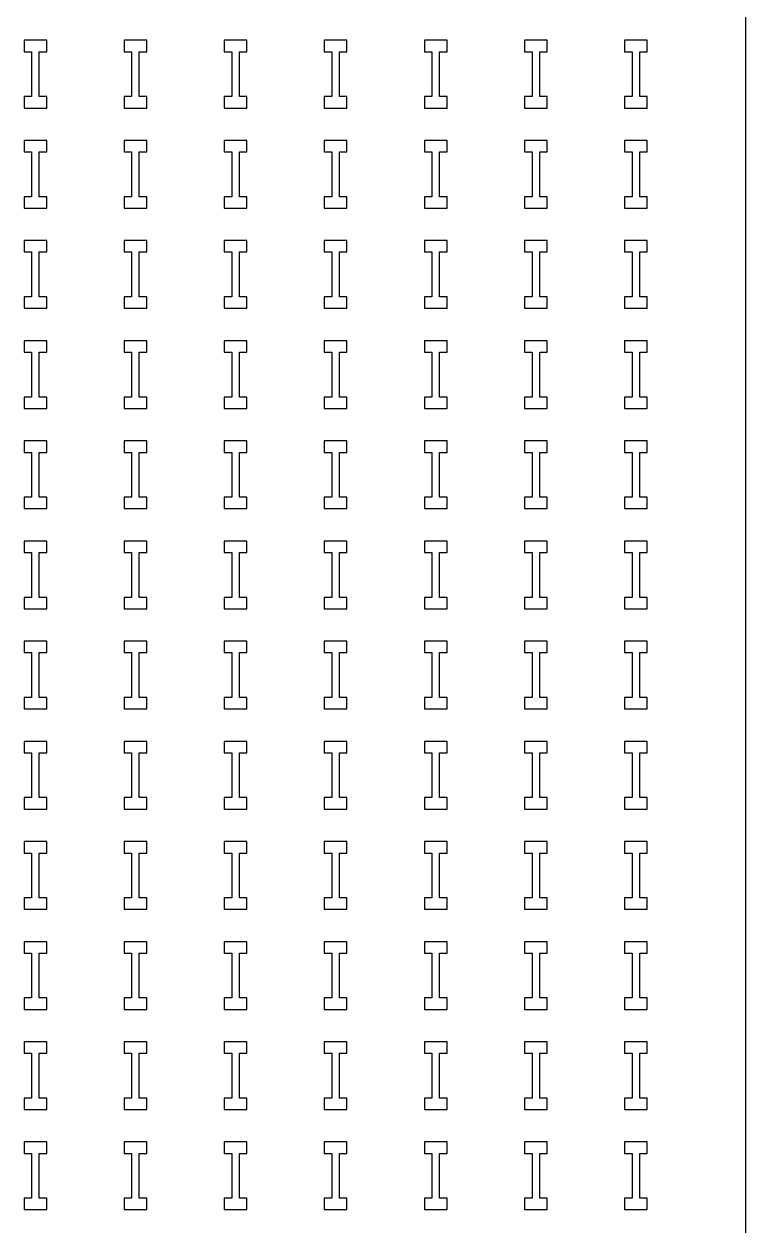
# Model space of a CAD drawing. Header units: inches. Extents: x 0 to 94.5, y 0 to 82.7.
# Drawn here: x 88.47 to 94.49, y 10.35 to 20.36 of the extents above; entities that cross this region are included whole.
import ezdxf

# ---------------------------------------------------------------- set-up
doc = ezdxf.new("R2010")
doc.units = ezdxf.units.IN
doc.layers.add('red', color=1, linetype='CONTINUOUS')

msp = doc.modelspace()

# ---------------------------------------------------------------- linework, layer by layer
for p, q in [((88.657, 20.228), (88.468, 20.228)), ((88.468, 20.228), (88.468, 20.133)), ((88.657, 20.133), (88.657, 20.228)), ((89.492, 20.228), (89.303, 20.228)), ((89.303, 20.228), (89.303, 20.133)), ((89.492, 20.133), (89.492, 20.228)), ((90.326, 20.228), (90.137, 20.228)), ((90.137, 20.228), (90.137, 20.133)), ((90.326, 20.133), (90.326, 20.228)), ((91.161, 20.228), (90.972, 20.228)), ((90.972, 20.228), (90.972, 20.133)), ((91.161, 20.133), (91.161, 20.228)), ((91.996, 20.228), (91.807, 20.228)), ((91.807, 20.228), (91.807, 20.133)), ((91.996, 20.133), (91.996, 20.228)), ((92.831, 20.228), (92.642, 20.228)), ((92.642, 20.228), (92.642, 20.133)), ((92.831, 20.133), (92.831, 20.228)), ((93.665, 20.228), (93.476, 20.228)), ((93.476, 20.228), (93.476, 20.133)), ((93.665, 20.133), (93.665, 20.228)), ((88.468, 20.133), (88.531, 20.133)), ((88.531, 20.133), (88.531, 19.76)), ((88.595, 20.133), (88.657, 20.133)), ((88.595, 19.76), (88.595, 20.133)), ((89.303, 20.133), (89.365, 20.133)), ((89.365, 20.133), (89.365, 19.76)), ((89.429, 20.133), (89.492, 20.133)), ((89.429, 19.76), (89.429, 20.133)), ((90.137, 20.133), (90.2, 20.133)), ((90.2, 20.133), (90.2, 19.76)), ((90.264, 20.133), (90.326, 20.133)), ((90.264, 19.76), (90.264, 20.133)), ((90.972, 20.133), (91.035, 20.133)), ((91.035, 20.133), (91.035, 19.76)), ((91.099, 20.133), (91.161, 20.133)), ((91.099, 19.76), (91.099, 20.133)), ((91.807, 20.133), (91.869, 20.133)), ((91.869, 20.133), (91.869, 19.76)), ((91.933, 20.133), (91.996, 20.133)), ((91.933, 19.76), (91.933, 20.133)), ((92.642, 20.133), (92.704, 20.133)), ((92.704, 20.133), (92.704, 19.76)), ((92.768, 20.133), (92.831, 20.133)), ((92.768, 19.76), (92.768, 20.133)), ((93.476, 20.133), (93.539, 20.133)), ((93.539, 20.133), (93.539, 19.76)), ((93.603, 20.133), (93.665, 20.133)), ((93.603, 19.76), (93.603, 20.133)), ((88.531, 19.76), (88.468, 19.76)), ((88.468, 19.76), (88.468, 19.664)), ((88.657, 19.76), (88.595, 19.76)), ((88.657, 19.664), (88.657, 19.76)), ((89.365, 19.76), (89.303, 19.76)), ((89.303, 19.76), (89.303, 19.664)), ((89.492, 19.76), (89.429, 19.76)), ((89.492, 19.664), (89.492, 19.76)), ((90.2, 19.76), (90.137, 19.76)), ((90.137, 19.76), (90.137, 19.664)), ((90.326, 19.76), (90.264, 19.76)), ((90.326, 19.664), (90.326, 19.76)), ((91.035, 19.76), (90.972, 19.76)), ((90.972, 19.76), (90.972, 19.664)), ((91.161, 19.76), (91.099, 19.76)), ((91.161, 19.664), (91.161, 19.76)), ((91.869, 19.76), (91.807, 19.76)), ((91.807, 19.76), (91.807, 19.664)), ((91.996, 19.76), (91.933, 19.76)), ((91.996, 19.664), (91.996, 19.76)), ((92.704, 19.76), (92.642, 19.76)), ((92.642, 19.76), (92.642, 19.664)), ((92.831, 19.76), (92.768, 19.76)), ((92.831, 19.664), (92.831, 19.76)), ((93.539, 19.76), (93.476, 19.76)), ((93.476, 19.76), (93.476, 19.664)), ((93.665, 19.76), (93.603, 19.76)), ((93.665, 19.664), (93.665, 19.76)), ((88.468, 19.664), (88.657, 19.664)), ((89.303, 19.664), (89.492, 19.664)), ((90.137, 19.664), (90.326, 19.664)), ((90.972, 19.664), (91.161, 19.664)), ((91.807, 19.664), (91.996, 19.664)), ((92.642, 19.664), (92.831, 19.664)), ((93.476, 19.664), (93.665, 19.664)), ((88.657, 19.394), (88.468, 19.394)), ((88.468, 19.394), (88.468, 19.298)), ((88.657, 19.298), (88.657, 19.394)), ((89.492, 19.394), (89.303, 19.394)), ((89.303, 19.394), (89.303, 19.298)), ((89.492, 19.298), (89.492, 19.394)), ((90.326, 19.394), (90.137, 19.394)), ((90.137, 19.394), (90.137, 19.298)), ((90.326, 19.298), (90.326, 19.394)), ((91.161, 19.394), (90.972, 19.394)), ((90.972, 19.394), (90.972, 19.298)), ((91.161, 19.298), (91.161, 19.394)), ((91.996, 19.394), (91.807, 19.394)), ((91.807, 19.394), (91.807, 19.298)), ((91.996, 19.298), (91.996, 19.394)), ((92.831, 19.394), (92.642, 19.394)), ((92.642, 19.394), (92.642, 19.298)), ((92.831, 19.298), (92.831, 19.394)), ((93.665, 19.394), (93.476, 19.394)), ((93.476, 19.394), (93.476, 19.298)), ((93.665, 19.298), (93.665, 19.394)), ((88.468, 19.298), (88.531, 19.298)), ((88.531, 19.298), (88.531, 18.925)), ((88.595, 19.298), (88.657, 19.298)), ((88.595, 18.925), (88.595, 19.298)), ((89.303, 19.298), (89.365, 19.298)), ((89.365, 19.298), (89.365, 18.925)), ((89.429, 19.298), (89.492, 19.298)), ((89.429, 18.925), (89.429, 19.298)), ((90.137, 19.298), (90.2, 19.298)), ((90.2, 19.298), (90.2, 18.925)), ((90.264, 19.298), (90.326, 19.298)), ((90.264, 18.925), (90.264, 19.298)), ((90.972, 19.298), (91.035, 19.298)), ((91.035, 19.298), (91.035, 18.925)), ((91.099, 19.298), (91.161, 19.298)), ((91.099, 18.925), (91.099, 19.298)), ((91.807, 19.298), (91.869, 19.298)), ((91.869, 19.298), (91.869, 18.925)), ((91.933, 19.298), (91.996, 19.298)), ((91.933, 18.925), (91.933, 19.298)), ((92.642, 19.298), (92.704, 19.298)), ((92.704, 19.298), (92.704, 18.925)), ((92.768, 19.298), (92.831, 19.298)), ((92.768, 18.925), (92.768, 19.298)), ((93.476, 19.298), (93.539, 19.298)), ((93.539, 19.298), (93.539, 18.925)), ((93.603, 19.298), (93.665, 19.298)), ((93.603, 18.925), (93.603, 19.298)), ((88.531, 18.925), (88.468, 18.925)), ((88.468, 18.925), (88.468, 18.83)), ((88.657, 18.925), (88.595, 18.925)), ((88.657, 18.83), (88.657, 18.925)), ((89.365, 18.925), (89.303, 18.925)), ((89.303, 18.925), (89.303, 18.83)), ((89.492, 18.925), (89.429, 18.925)), ((89.492, 18.83), (89.492, 18.925)), ((90.2, 18.925), (90.137, 18.925)), ((90.137, 18.925), (90.137, 18.83)), ((90.326, 18.925), (90.264, 18.925)), ((90.326, 18.83), (90.326, 18.925)), ((91.035, 18.925), (90.972, 18.925)), ((90.972, 18.925), (90.972, 18.83)), ((91.161, 18.925), (91.099, 18.925)), ((91.161, 18.83), (91.161, 18.925)), ((91.869, 18.925), (91.807, 18.925)), ((91.807, 18.925), (91.807, 18.83)), ((91.996, 18.925), (91.933, 18.925)), ((91.996, 18.83), (91.996, 18.925)), ((92.704, 18.925), (92.642, 18.925)), ((92.642, 18.925), (92.642, 18.83)), ((92.831, 18.925), (92.768, 18.925)), ((92.831, 18.83), (92.831, 18.925)), ((93.539, 18.925), (93.476, 18.925)), ((93.476, 18.925), (93.476, 18.83)), ((93.665, 18.925), (93.603, 18.925)), ((93.665, 18.83), (93.665, 18.925)), ((88.468, 18.83), (88.657, 18.83)), ((89.303, 18.83), (89.492, 18.83)), ((90.137, 18.83), (90.326, 18.83)), ((90.972, 18.83), (91.161, 18.83)), ((91.807, 18.83), (91.996, 18.83)), ((92.642, 18.83), (92.831, 18.83)), ((93.476, 18.83), (93.665, 18.83)), ((88.657, 18.559), (88.468, 18.559)), ((88.468, 18.559), (88.468, 18.464)), ((88.657, 18.464), (88.657, 18.559)), ((89.492, 18.559), (89.303, 18.559)), ((89.303, 18.559), (89.303, 18.464)), ((89.492, 18.464), (89.492, 18.559)), ((90.326, 18.559), (90.137, 18.559)), ((90.137, 18.559), (90.137, 18.464)), ((90.326, 18.464), (90.326, 18.559)), ((91.161, 18.559), (90.972, 18.559)), ((90.972, 18.559), (90.972, 18.464)), ((91.161, 18.464), (91.161, 18.559)), ((91.996, 18.559), (91.807, 18.559)), ((91.807, 18.559), (91.807, 18.464)), ((91.996, 18.464), (91.996, 18.559)), ((92.831, 18.559), (92.642, 18.559)), ((92.642, 18.559), (92.642, 18.464)), ((92.831, 18.464), (92.831, 18.559)), ((93.665, 18.559), (93.476, 18.559)), ((93.476, 18.559), (93.476, 18.464)), ((93.665, 18.464), (93.665, 18.559)), ((88.468, 18.464), (88.531, 18.464)), ((88.531, 18.464), (88.531, 18.09)), ((88.595, 18.464), (88.657, 18.464)), ((88.595, 18.09), (88.595, 18.464)), ((89.303, 18.464), (89.365, 18.464)), ((89.365, 18.464), (89.365, 18.09)), ((89.429, 18.464), (89.492, 18.464)), ((89.429, 18.09), (89.429, 18.464)), ((90.137, 18.464), (90.2, 18.464)), ((90.2, 18.464), (90.2, 18.09)), ((90.264, 18.464), (90.326, 18.464)), ((90.264, 18.09), (90.264, 18.464)), ((90.972, 18.464), (91.035, 18.464)), ((91.035, 18.464), (91.035, 18.09)), ((91.099, 18.464), (91.161, 18.464)), ((91.099, 18.09), (91.099, 18.464)), ((91.807, 18.464), (91.869, 18.464)), ((91.869, 18.464), (91.869, 18.09)), ((91.933, 18.464), (91.996, 18.464)), ((91.933, 18.09), (91.933, 18.464)), ((92.642, 18.464), (92.704, 18.464)), ((92.704, 18.464), (92.704, 18.09)), ((92.768, 18.464), (92.831, 18.464)), ((92.768, 18.09), (92.768, 18.464)), ((93.476, 18.464), (93.539, 18.464)), ((93.539, 18.464), (93.539, 18.09)), ((93.603, 18.464), (93.665, 18.464)), ((93.603, 18.09), (93.603, 18.464)), ((88.531, 18.09), (88.468, 18.09)), ((88.468, 18.09), (88.468, 17.995)), ((88.657, 18.09), (88.595, 18.09)), ((88.657, 17.995), (88.657, 18.09)), ((89.365, 18.09), (89.303, 18.09)), ((89.303, 18.09), (89.303, 17.995)), ((89.492, 18.09), (89.429, 18.09)), ((89.492, 17.995), (89.492, 18.09)), ((90.2, 18.09), (90.137, 18.09)), ((90.137, 18.09), (90.137, 17.995)), ((90.326, 18.09), (90.264, 18.09)), ((90.326, 17.995), (90.326, 18.09)), ((91.035, 18.09), (90.972, 18.09)), ((90.972, 18.09), (90.972, 17.995)), ((91.161, 18.09), (91.099, 18.09)), ((91.161, 17.995), (91.161, 18.09)), ((91.869, 18.09), (91.807, 18.09)), ((91.807, 18.09), (91.807, 17.995)), ((91.996, 18.09), (91.933, 18.09)), ((91.996, 17.995), (91.996, 18.09)), ((92.704, 18.09), (92.642, 18.09)), ((92.642, 18.09), (92.642, 17.995)), ((92.831, 18.09), (92.768, 18.09)), ((92.831, 17.995), (92.831, 18.09)), ((93.539, 18.09), (93.476, 18.09)), ((93.476, 18.09), (93.476, 17.995)), ((93.665, 18.09), (93.603, 18.09)), ((93.665, 17.995), (93.665, 18.09)), ((88.468, 17.995), (88.657, 17.995)), ((89.303, 17.995), (89.492, 17.995)), ((90.137, 17.995), (90.326, 17.995)), ((90.972, 17.995), (91.161, 17.995)), ((91.807, 17.995), (91.996, 17.995)), ((92.642, 17.995), (92.831, 17.995)), ((93.476, 17.995), (93.665, 17.995)), ((88.657, 17.724), (88.468, 17.724)), ((88.468, 17.724), (88.468, 17.629)), ((88.657, 17.629), (88.657, 17.724)), ((89.492, 17.724), (89.303, 17.724)), ((89.303, 17.724), (89.303, 17.629)), ((89.492, 17.629), (89.492, 17.724)), ((90.326, 17.724), (90.137, 17.724)), ((90.137, 17.724), (90.137, 17.629)), ((90.326, 17.629), (90.326, 17.724)), ((91.161, 17.724), (90.972, 17.724)), ((90.972, 17.724), (90.972, 17.629)), ((91.161, 17.629), (91.161, 17.724)), ((91.996, 17.724), (91.807, 17.724)), ((91.807, 17.724), (91.807, 17.629)), ((91.996, 17.629), (91.996, 17.724)), ((92.831, 17.724), (92.642, 17.724)), ((92.642, 17.724), (92.642, 17.629)), ((92.831, 17.629), (92.831, 17.724)), ((93.665, 17.724), (93.476, 17.724)), ((93.476, 17.724), (93.476, 17.629)), ((93.665, 17.629), (93.665, 17.724)), ((88.468, 17.629), (88.531, 17.629)), ((88.531, 17.629), (88.531, 17.255)), ((88.595, 17.629), (88.657, 17.629)), ((88.595, 17.255), (88.595, 17.629)), ((89.303, 17.629), (89.365, 17.629)), ((89.365, 17.629), (89.365, 17.255)), ((89.429, 17.629), (89.492, 17.629)), ((89.429, 17.255), (89.429, 17.629)), ((90.137, 17.629), (90.2, 17.629)), ((90.2, 17.629), (90.2, 17.255)), ((90.264, 17.629), (90.326, 17.629)), ((90.264, 17.255), (90.264, 17.629)), ((90.972, 17.629), (91.035, 17.629)), ((91.035, 17.629), (91.035, 17.255)), ((91.099, 17.629), (91.161, 17.629)), ((91.099, 17.255), (91.099, 17.629)), ((91.807, 17.629), (91.869, 17.629)), ((91.869, 17.629), (91.869, 17.255)), ((91.933, 17.629), (91.996, 17.629)), ((91.933, 17.255), (91.933, 17.629)), ((92.642, 17.629), (92.704, 17.629)), ((92.704, 17.629), (92.704, 17.255)), ((92.768, 17.629), (92.831, 17.629)), ((92.768, 17.255), (92.768, 17.629)), ((93.476, 17.629), (93.539, 17.629)), ((93.539, 17.629), (93.539, 17.255)), ((93.603, 17.629), (93.665, 17.629)), ((93.603, 17.255), (93.603, 17.629)), ((88.531, 17.255), (88.468, 17.255)), ((88.468, 17.255), (88.468, 17.16)), ((88.657, 17.255), (88.595, 17.255)), ((88.657, 17.16), (88.657, 17.255)), ((89.365, 17.255), (89.303, 17.255)), ((89.303, 17.255), (89.303, 17.16)), ((89.492, 17.255), (89.429, 17.255)), ((89.492, 17.16), (89.492, 17.255)), ((90.2, 17.255), (90.137, 17.255)), ((90.137, 17.255), (90.137, 17.16)), ((90.326, 17.255), (90.264, 17.255)), ((90.326, 17.16), (90.326, 17.255)), ((91.035, 17.255), (90.972, 17.255)), ((90.972, 17.255), (90.972, 17.16)), ((91.161, 17.255), (91.099, 17.255)), ((91.161, 17.16), (91.161, 17.255)), ((91.869, 17.255), (91.807, 17.255)), ((91.807, 17.255), (91.807, 17.16)), ((91.996, 17.255), (91.933, 17.255)), ((91.996, 17.16), (91.996, 17.255)), ((92.704, 17.255), (92.642, 17.255)), ((92.642, 17.255), (92.642, 17.16)), ((92.831, 17.255), (92.768, 17.255)), ((92.831, 17.16), (92.831, 17.255)), ((93.539, 17.255), (93.476, 17.255)), ((93.476, 17.255), (93.476, 17.16)), ((93.665, 17.255), (93.603, 17.255)), ((93.665, 17.16), (93.665, 17.255)), ((88.468, 17.16), (88.657, 17.16)), ((89.303, 17.16), (89.492, 17.16)), ((90.137, 17.16), (90.326, 17.16)), ((90.972, 17.16), (91.161, 17.16)), ((91.807, 17.16), (91.996, 17.16)), ((92.642, 17.16), (92.831, 17.16)), ((93.476, 17.16), (93.665, 17.16)), ((88.657, 16.89), (88.468, 16.89)), ((88.468, 16.89), (88.468, 16.794)), ((88.657, 16.794), (88.657, 16.89)), ((89.492, 16.89), (89.303, 16.89)), ((89.303, 16.89), (89.303, 16.794)), ((89.492, 16.794), (89.492, 16.89)), ((90.326, 16.89), (90.137, 16.89)), ((90.137, 16.89), (90.137, 16.794)), ((90.326, 16.794), (90.326, 16.89)), ((91.161, 16.89), (90.972, 16.89)), ((90.972, 16.89), (90.972, 16.794)), ((91.161, 16.794), (91.161, 16.89)), ((91.996, 16.89), (91.807, 16.89)), ((91.807, 16.89), (91.807, 16.794)), ((91.996, 16.794), (91.996, 16.89)), ((92.831, 16.89), (92.642, 16.89)), ((92.642, 16.89), (92.642, 16.794)), ((92.831, 16.794), (92.831, 16.89)), ((93.665, 16.89), (93.476, 16.89)), ((93.476, 16.89), (93.476, 16.794)), ((93.665, 16.794), (93.665, 16.89)), ((88.468, 16.794), (88.531, 16.794)), ((88.531, 16.794), (88.531, 16.421)), ((88.595, 16.794), (88.657, 16.794)), ((88.595, 16.421), (88.595, 16.794)), ((89.303, 16.794), (89.365, 16.794)), ((89.365, 16.794), (89.365, 16.421)), ((89.429, 16.794), (89.492, 16.794)), ((89.429, 16.421), (89.429, 16.794)), ((90.137, 16.794), (90.2, 16.794)), ((90.2, 16.794), (90.2, 16.421)), ((90.264, 16.794), (90.326, 16.794)), ((90.264, 16.421), (90.264, 16.794)), ((90.972, 16.794), (91.035, 16.794)), ((91.035, 16.794), (91.035, 16.421)), ((91.099, 16.794), (91.161, 16.794)), ((91.099, 16.421), (91.099, 16.794)), ((91.807, 16.794), (91.869, 16.794)), ((91.869, 16.794), (91.869, 16.421)), ((91.933, 16.794), (91.996, 16.794)), ((91.933, 16.421), (91.933, 16.794)), ((92.642, 16.794), (92.704, 16.794)), ((92.704, 16.794), (92.704, 16.421)), ((92.768, 16.794), (92.831, 16.794)), ((92.768, 16.421), (92.768, 16.794)), ((93.476, 16.794), (93.539, 16.794)), ((93.539, 16.794), (93.539, 16.421)), ((93.603, 16.794), (93.665, 16.794)), ((93.603, 16.421), (93.603, 16.794)), ((88.531, 16.421), (88.468, 16.421)), ((88.468, 16.421), (88.468, 16.326)), ((88.657, 16.421), (88.595, 16.421)), ((88.657, 16.326), (88.657, 16.421)), ((89.365, 16.421), (89.303, 16.421)), ((89.303, 16.421), (89.303, 16.326)), ((89.492, 16.421), (89.429, 16.421)), ((89.492, 16.326), (89.492, 16.421)), ((90.2, 16.421), (90.137, 16.421)), ((90.137, 16.421), (90.137, 16.326)), ((90.326, 16.421), (90.264, 16.421)), ((90.326, 16.326), (90.326, 16.421)), ((91.035, 16.421), (90.972, 16.421)), ((90.972, 16.421), (90.972, 16.326)), ((91.161, 16.421), (91.099, 16.421)), ((91.161, 16.326), (91.161, 16.421)), ((91.869, 16.421), (91.807, 16.421)), ((91.807, 16.421), (91.807, 16.326)), ((91.996, 16.421), (91.933, 16.421)), ((91.996, 16.326), (91.996, 16.421)), ((92.704, 16.421), (92.642, 16.421)), ((92.642, 16.421), (92.642, 16.326)), ((92.831, 16.421), (92.768, 16.421)), ((92.831, 16.326), (92.831, 16.421)), ((93.539, 16.421), (93.476, 16.421)), ((93.476, 16.421), (93.476, 16.326)), ((93.665, 16.421), (93.603, 16.421)), ((93.665, 16.326), (93.665, 16.421)), ((88.468, 16.326), (88.657, 16.326)), ((89.303, 16.326), (89.492, 16.326)), ((90.137, 16.326), (90.326, 16.326)), ((90.972, 16.326), (91.161, 16.326)), ((91.807, 16.326), (91.996, 16.326)), ((92.642, 16.326), (92.831, 16.326)), ((93.476, 16.326), (93.665, 16.326)), ((88.657, 16.055), (88.468, 16.055)), ((88.468, 16.055), (88.468, 15.96)), ((88.657, 15.96), (88.657, 16.055)), ((89.492, 16.055), (89.303, 16.055)), ((89.303, 16.055), (89.303, 15.96)), ((89.492, 15.96), (89.492, 16.055)), ((90.326, 16.055), (90.137, 16.055)), ((90.137, 16.055), (90.137, 15.96)), ((90.326, 15.96), (90.326, 16.055)), ((91.161, 16.055), (90.972, 16.055)), ((90.972, 16.055), (90.972, 15.96)), ((91.161, 15.96), (91.161, 16.055)), ((91.996, 16.055), (91.807, 16.055)), ((91.807, 16.055), (91.807, 15.96)), ((91.996, 15.96), (91.996, 16.055)), ((92.831, 16.055), (92.642, 16.055)), ((92.642, 16.055), (92.642, 15.96)), ((92.831, 15.96), (92.831, 16.055)), ((93.665, 16.055), (93.476, 16.055)), ((93.476, 16.055), (93.476, 15.96)), ((93.665, 15.96), (93.665, 16.055)), ((88.468, 15.96), (88.531, 15.96)), ((88.531, 15.96), (88.531, 15.586)), ((88.595, 15.96), (88.657, 15.96)), ((88.595, 15.586), (88.595, 15.96)), ((89.303, 15.96), (89.365, 15.96)), ((89.365, 15.96), (89.365, 15.586)), ((89.429, 15.96), (89.492, 15.96)), ((89.429, 15.586), (89.429, 15.96)), ((90.137, 15.96), (90.2, 15.96)), ((90.2, 15.96), (90.2, 15.586)), ((90.264, 15.96), (90.326, 15.96)), ((90.264, 15.586), (90.264, 15.96)), ((90.972, 15.96), (91.035, 15.96)), ((91.035, 15.96), (91.035, 15.586)), ((91.099, 15.96), (91.161, 15.96)), ((91.099, 15.586), (91.099, 15.96)), ((91.807, 15.96), (91.869, 15.96)), ((91.869, 15.96), (91.869, 15.586)), ((91.933, 15.96), (91.996, 15.96)), ((91.933, 15.586), (91.933, 15.96)), ((92.642, 15.96), (92.704, 15.96)), ((92.704, 15.96), (92.704, 15.586)), ((92.768, 15.96), (92.831, 15.96)), ((92.768, 15.586), (92.768, 15.96)), ((93.476, 15.96), (93.539, 15.96)), ((93.539, 15.96), (93.539, 15.586)), ((93.603, 15.96), (93.665, 15.96)), ((93.603, 15.586), (93.603, 15.96)), ((88.531, 15.586), (88.468, 15.586)), ((88.468, 15.586), (88.468, 15.491)), ((88.657, 15.586), (88.595, 15.586)), ((88.657, 15.491), (88.657, 15.586)), ((89.365, 15.586), (89.303, 15.586)), ((89.303, 15.586), (89.303, 15.491)), ((89.492, 15.586), (89.429, 15.586)), ((89.492, 15.491), (89.492, 15.586)), ((90.2, 15.586), (90.137, 15.586)), ((90.137, 15.586), (90.137, 15.491)), ((90.326, 15.586), (90.264, 15.586)), ((90.326, 15.491), (90.326, 15.586)), ((91.035, 15.586), (90.972, 15.586)), ((90.972, 15.586), (90.972, 15.491)), ((91.161, 15.586), (91.099, 15.586)), ((91.161, 15.491), (91.161, 15.586)), ((91.869, 15.586), (91.807, 15.586)), ((91.807, 15.586), (91.807, 15.491)), ((91.996, 15.586), (91.933, 15.586)), ((91.996, 15.491), (91.996, 15.586)), ((92.704, 15.586), (92.642, 15.586)), ((92.642, 15.586), (92.642, 15.491)), ((92.831, 15.586), (92.768, 15.586)), ((92.831, 15.491), (92.831, 15.586)), ((93.539, 15.586), (93.476, 15.586)), ((93.476, 15.586), (93.476, 15.491)), ((93.665, 15.586), (93.603, 15.586)), ((93.665, 15.491), (93.665, 15.586)), ((88.468, 15.491), (88.657, 15.491)), ((89.303, 15.491), (89.492, 15.491)), ((90.137, 15.491), (90.326, 15.491)), ((90.972, 15.491), (91.161, 15.491)), ((91.807, 15.491), (91.996, 15.491)), ((92.642, 15.491), (92.831, 15.491)), ((93.476, 15.491), (93.665, 15.491)), ((88.657, 15.22), (88.468, 15.22)), ((88.468, 15.22), (88.468, 15.125)), ((88.657, 15.125), (88.657, 15.22)), ((89.492, 15.22), (89.303, 15.22)), ((89.303, 15.22), (89.303, 15.125)), ((89.492, 15.125), (89.492, 15.22)), ((90.326, 15.22), (90.137, 15.22)), ((90.137, 15.22), (90.137, 15.125)), ((90.326, 15.125), (90.326, 15.22)), ((91.161, 15.22), (90.972, 15.22)), ((90.972, 15.22), (90.972, 15.125)), ((91.161, 15.125), (91.161, 15.22)), ((91.996, 15.22), (91.807, 15.22)), ((91.807, 15.22), (91.807, 15.125)), ((91.996, 15.125), (91.996, 15.22)), ((92.831, 15.22), (92.642, 15.22)), ((92.642, 15.22), (92.642, 15.125)), ((92.831, 15.125), (92.831, 15.22)), ((93.665, 15.22), (93.476, 15.22)), ((93.476, 15.22), (93.476, 15.125)), ((93.665, 15.125), (93.665, 15.22)), ((88.468, 15.125), (88.531, 15.125)), ((88.531, 15.125), (88.531, 14.751)), ((88.595, 15.125), (88.657, 15.125)), ((88.595, 14.751), (88.595, 15.125)), ((89.303, 15.125), (89.365, 15.125)), ((89.365, 15.125), (89.365, 14.751)), ((89.429, 15.125), (89.492, 15.125)), ((89.429, 14.751), (89.429, 15.125)), ((90.137, 15.125), (90.2, 15.125)), ((90.2, 15.125), (90.2, 14.751)), ((90.264, 15.125), (90.326, 15.125)), ((90.264, 14.751), (90.264, 15.125)), ((90.972, 15.125), (91.035, 15.125)), ((91.035, 15.125), (91.035, 14.751)), ((91.099, 15.125), (91.161, 15.125)), ((91.099, 14.751), (91.099, 15.125)), ((91.807, 15.125), (91.869, 15.125)), ((91.869, 15.125), (91.869, 14.751)), ((91.933, 15.125), (91.996, 15.125)), ((91.933, 14.751), (91.933, 15.125)), ((92.642, 15.125), (92.704, 15.125)), ((92.704, 15.125), (92.704, 14.751)), ((92.768, 15.125), (92.831, 15.125)), ((92.768, 14.751), (92.768, 15.125)), ((93.476, 15.125), (93.539, 15.125)), ((93.539, 15.125), (93.539, 14.751)), ((93.603, 15.125), (93.665, 15.125)), ((93.603, 14.751), (93.603, 15.125)), ((88.531, 14.751), (88.468, 14.751)), ((88.468, 14.751), (88.468, 14.656)), ((88.657, 14.751), (88.595, 14.751)), ((88.657, 14.656), (88.657, 14.751)), ((89.365, 14.751), (89.303, 14.751)), ((89.303, 14.751), (89.303, 14.656)), ((89.492, 14.751), (89.429, 14.751)), ((89.492, 14.656), (89.492, 14.751)), ((90.2, 14.751), (90.137, 14.751)), ((90.137, 14.751), (90.137, 14.656)), ((90.326, 14.751), (90.264, 14.751)), ((90.326, 14.656), (90.326, 14.751)), ((91.035, 14.751), (90.972, 14.751)), ((90.972, 14.751), (90.972, 14.656)), ((91.161, 14.751), (91.099, 14.751)), ((91.161, 14.656), (91.161, 14.751)), ((91.869, 14.751), (91.807, 14.751)), ((91.807, 14.751), (91.807, 14.656)), ((91.996, 14.751), (91.933, 14.751)), ((91.996, 14.656), (91.996, 14.751)), ((92.704, 14.751), (92.642, 14.751)), ((92.642, 14.751), (92.642, 14.656)), ((92.831, 14.751), (92.768, 14.751)), ((92.831, 14.656), (92.831, 14.751)), ((93.539, 14.751), (93.476, 14.751)), ((93.476, 14.751), (93.476, 14.656)), ((93.665, 14.751), (93.603, 14.751)), ((93.665, 14.656), (93.665, 14.751)), ((88.468, 14.656), (88.657, 14.656)), ((89.303, 14.656), (89.492, 14.656)), ((90.137, 14.656), (90.326, 14.656)), ((90.972, 14.656), (91.161, 14.656)), ((91.807, 14.656), (91.996, 14.656)), ((92.642, 14.656), (92.831, 14.656)), ((93.476, 14.656), (93.665, 14.656)), ((88.657, 14.385), (88.468, 14.385)), ((88.468, 14.385), (88.468, 14.29)), ((88.657, 14.29), (88.657, 14.385)), ((89.492, 14.385), (89.303, 14.385)), ((89.303, 14.385), (89.303, 14.29)), ((89.492, 14.29), (89.492, 14.385)), ((90.326, 14.385), (90.137, 14.385)), ((90.137, 14.385), (90.137, 14.29)), ((90.326, 14.29), (90.326, 14.385)), ((91.161, 14.385), (90.972, 14.385)), ((90.972, 14.385), (90.972, 14.29)), ((91.161, 14.29), (91.161, 14.385)), ((91.996, 14.385), (91.807, 14.385)), ((91.807, 14.385), (91.807, 14.29)), ((91.996, 14.29), (91.996, 14.385)), ((92.831, 14.385), (92.642, 14.385)), ((92.642, 14.385), (92.642, 14.29)), ((92.831, 14.29), (92.831, 14.385)), ((93.665, 14.385), (93.476, 14.385)), ((93.476, 14.385), (93.476, 14.29)), ((93.665, 14.29), (93.665, 14.385)), ((88.468, 14.29), (88.531, 14.29)), ((88.531, 14.29), (88.531, 13.917)), ((88.595, 14.29), (88.657, 14.29)), ((88.595, 13.917), (88.595, 14.29)), ((89.303, 14.29), (89.365, 14.29)), ((89.365, 14.29), (89.365, 13.917)), ((89.429, 14.29), (89.492, 14.29)), ((89.429, 13.917), (89.429, 14.29)), ((90.137, 14.29), (90.2, 14.29)), ((90.2, 14.29), (90.2, 13.917)), ((90.264, 14.29), (90.326, 14.29)), ((90.264, 13.917), (90.264, 14.29)), ((90.972, 14.29), (91.035, 14.29)), ((91.035, 14.29), (91.035, 13.917)), ((91.099, 14.29), (91.161, 14.29)), ((91.099, 13.917), (91.099, 14.29)), ((91.807, 14.29), (91.869, 14.29)), ((91.869, 14.29), (91.869, 13.917)), ((91.933, 14.29), (91.996, 14.29)), ((91.933, 13.917), (91.933, 14.29)), ((92.642, 14.29), (92.704, 14.29)), ((92.704, 14.29), (92.704, 13.917)), ((92.768, 14.29), (92.831, 14.29)), ((92.768, 13.917), (92.768, 14.29)), ((93.476, 14.29), (93.539, 14.29)), ((93.539, 14.29), (93.539, 13.917)), ((93.603, 14.29), (93.665, 14.29)), ((93.603, 13.917), (93.603, 14.29)), ((88.531, 13.917), (88.468, 13.917)), ((88.468, 13.917), (88.468, 13.821)), ((88.657, 13.917), (88.595, 13.917)), ((88.657, 13.821), (88.657, 13.917)), ((89.365, 13.917), (89.303, 13.917)), ((89.303, 13.917), (89.303, 13.821)), ((89.492, 13.917), (89.429, 13.917)), ((89.492, 13.821), (89.492, 13.917)), ((90.2, 13.917), (90.137, 13.917)), ((90.137, 13.917), (90.137, 13.821)), ((90.326, 13.917), (90.264, 13.917)), ((90.326, 13.821), (90.326, 13.917)), ((91.035, 13.917), (90.972, 13.917)), ((90.972, 13.917), (90.972, 13.821)), ((91.161, 13.917), (91.099, 13.917)), ((91.161, 13.821), (91.161, 13.917)), ((91.869, 13.917), (91.807, 13.917)), ((91.807, 13.917), (91.807, 13.821)), ((91.996, 13.917), (91.933, 13.917)), ((91.996, 13.821), (91.996, 13.917)), ((92.704, 13.917), (92.642, 13.917)), ((92.642, 13.917), (92.642, 13.821)), ((92.831, 13.917), (92.768, 13.917)), ((92.831, 13.821), (92.831, 13.917)), ((93.539, 13.917), (93.476, 13.917)), ((93.476, 13.917), (93.476, 13.821)), ((93.665, 13.917), (93.603, 13.917)), ((93.665, 13.821), (93.665, 13.917)), ((88.468, 13.821), (88.657, 13.821)), ((89.303, 13.821), (89.492, 13.821)), ((90.137, 13.821), (90.326, 13.821)), ((90.972, 13.821), (91.161, 13.821)), ((91.807, 13.821), (91.996, 13.821)), ((92.642, 13.821), (92.831, 13.821)), ((93.476, 13.821), (93.665, 13.821)), ((88.657, 13.551), (88.468, 13.551)), ((88.468, 13.551), (88.468, 13.455)), ((88.657, 13.455), (88.657, 13.551)), ((89.492, 13.551), (89.303, 13.551)), ((89.303, 13.551), (89.303, 13.455)), ((89.492, 13.455), (89.492, 13.551)), ((90.326, 13.551), (90.137, 13.551)), ((90.137, 13.551), (90.137, 13.455)), ((90.326, 13.455), (90.326, 13.551)), ((91.161, 13.551), (90.972, 13.551)), ((90.972, 13.551), (90.972, 13.455)), ((91.161, 13.455), (91.161, 13.551)), ((91.996, 13.551), (91.807, 13.551)), ((91.807, 13.551), (91.807, 13.455)), ((91.996, 13.455), (91.996, 13.551)), ((92.831, 13.551), (92.642, 13.551)), ((92.642, 13.551), (92.642, 13.455)), ((92.831, 13.455), (92.831, 13.551)), ((93.665, 13.551), (93.476, 13.551)), ((93.476, 13.551), (93.476, 13.455)), ((93.665, 13.455), (93.665, 13.551)), ((88.468, 13.455), (88.531, 13.455)), ((88.531, 13.455), (88.531, 13.082)), ((88.595, 13.455), (88.657, 13.455)), ((88.595, 13.082), (88.595, 13.455)), ((89.303, 13.455), (89.365, 13.455)), ((89.365, 13.455), (89.365, 13.082)), ((89.429, 13.455), (89.492, 13.455)), ((89.429, 13.082), (89.429, 13.455)), ((90.137, 13.455), (90.2, 13.455)), ((90.2, 13.455), (90.2, 13.082)), ((90.264, 13.455), (90.326, 13.455)), ((90.264, 13.082), (90.264, 13.455)), ((90.972, 13.455), (91.035, 13.455)), ((91.035, 13.455), (91.035, 13.082)), ((91.099, 13.455), (91.161, 13.455)), ((91.099, 13.082), (91.099, 13.455)), ((91.807, 13.455), (91.869, 13.455)), ((91.869, 13.455), (91.869, 13.082)), ((91.933, 13.455), (91.996, 13.455)), ((91.933, 13.082), (91.933, 13.455)), ((92.642, 13.455), (92.704, 13.455)), ((92.704, 13.455), (92.704, 13.082)), ((92.768, 13.455), (92.831, 13.455)), ((92.768, 13.082), (92.768, 13.455)), ((93.476, 13.455), (93.539, 13.455)), ((93.539, 13.455), (93.539, 13.082)), ((93.603, 13.455), (93.665, 13.455)), ((93.603, 13.082), (93.603, 13.455)), ((88.531, 13.082), (88.468, 13.082)), ((88.468, 13.082), (88.468, 12.987)), ((88.657, 13.082), (88.595, 13.082)), ((88.657, 12.987), (88.657, 13.082)), ((89.365, 13.082), (89.303, 13.082)), ((89.303, 13.082), (89.303, 12.987)), ((89.492, 13.082), (89.429, 13.082)), ((89.492, 12.987), (89.492, 13.082)), ((90.2, 13.082), (90.137, 13.082)), ((90.137, 13.082), (90.137, 12.987)), ((90.326, 13.082), (90.264, 13.082)), ((90.326, 12.987), (90.326, 13.082)), ((91.035, 13.082), (90.972, 13.082)), ((90.972, 13.082), (90.972, 12.987)), ((91.161, 13.082), (91.099, 13.082)), ((91.161, 12.987), (91.161, 13.082)), ((91.869, 13.082), (91.807, 13.082)), ((91.807, 13.082), (91.807, 12.987)), ((91.996, 13.082), (91.933, 13.082)), ((91.996, 12.987), (91.996, 13.082)), ((92.704, 13.082), (92.642, 13.082)), ((92.642, 13.082), (92.642, 12.987)), ((92.831, 13.082), (92.768, 13.082)), ((92.831, 12.987), (92.831, 13.082)), ((93.539, 13.082), (93.476, 13.082)), ((93.476, 13.082), (93.476, 12.987)), ((93.665, 13.082), (93.603, 13.082)), ((93.665, 12.987), (93.665, 13.082)), ((88.468, 12.987), (88.657, 12.987)), ((89.303, 12.987), (89.492, 12.987)), ((90.137, 12.987), (90.326, 12.987)), ((90.972, 12.987), (91.161, 12.987)), ((91.807, 12.987), (91.996, 12.987)), ((92.642, 12.987), (92.831, 12.987)), ((93.476, 12.987), (93.665, 12.987)), ((88.657, 12.716), (88.468, 12.716)), ((88.468, 12.716), (88.468, 12.621)), ((88.657, 12.621), (88.657, 12.716)), ((89.492, 12.716), (89.303, 12.716)), ((89.303, 12.716), (89.303, 12.621)), ((89.492, 12.621), (89.492, 12.716)), ((90.326, 12.716), (90.137, 12.716)), ((90.137, 12.716), (90.137, 12.621)), ((90.326, 12.621), (90.326, 12.716)), ((91.161, 12.716), (90.972, 12.716)), ((90.972, 12.716), (90.972, 12.621)), ((91.161, 12.621), (91.161, 12.716)), ((91.996, 12.716), (91.807, 12.716)), ((91.807, 12.716), (91.807, 12.621)), ((91.996, 12.621), (91.996, 12.716)), ((92.831, 12.716), (92.642, 12.716)), ((92.642, 12.716), (92.642, 12.621)), ((92.831, 12.621), (92.831, 12.716)), ((93.665, 12.716), (93.476, 12.716)), ((93.476, 12.716), (93.476, 12.621)), ((93.665, 12.621), (93.665, 12.716)), ((88.468, 12.621), (88.531, 12.621)), ((88.531, 12.621), (88.531, 12.247)), ((88.595, 12.621), (88.657, 12.621)), ((88.595, 12.247), (88.595, 12.621)), ((89.303, 12.621), (89.365, 12.621)), ((89.365, 12.621), (89.365, 12.247)), ((89.429, 12.621), (89.492, 12.621)), ((89.429, 12.247), (89.429, 12.621)), ((90.137, 12.621), (90.2, 12.621)), ((90.2, 12.621), (90.2, 12.247)), ((90.264, 12.621), (90.326, 12.621)), ((90.264, 12.247), (90.264, 12.621)), ((90.972, 12.621), (91.035, 12.621)), ((91.035, 12.621), (91.035, 12.247)), ((91.099, 12.621), (91.161, 12.621)), ((91.099, 12.247), (91.099, 12.621)), ((91.807, 12.621), (91.869, 12.621)), ((91.869, 12.621), (91.869, 12.247)), ((91.933, 12.621), (91.996, 12.621)), ((91.933, 12.247), (91.933, 12.621)), ((92.642, 12.621), (92.704, 12.621)), ((92.704, 12.621), (92.704, 12.247)), ((92.768, 12.621), (92.831, 12.621)), ((92.768, 12.247), (92.768, 12.621)), ((93.476, 12.621), (93.539, 12.621)), ((93.539, 12.621), (93.539, 12.247)), ((93.603, 12.621), (93.665, 12.621)), ((93.603, 12.247), (93.603, 12.621)), ((88.531, 12.247), (88.468, 12.247)), ((88.468, 12.247), (88.468, 12.152)), ((88.657, 12.247), (88.595, 12.247)), ((88.657, 12.152), (88.657, 12.247)), ((89.365, 12.247), (89.303, 12.247)), ((89.303, 12.247), (89.303, 12.152)), ((89.492, 12.247), (89.429, 12.247)), ((89.492, 12.152), (89.492, 12.247)), ((90.2, 12.247), (90.137, 12.247)), ((90.137, 12.247), (90.137, 12.152)), ((90.326, 12.247), (90.264, 12.247)), ((90.326, 12.152), (90.326, 12.247)), ((91.035, 12.247), (90.972, 12.247)), ((90.972, 12.247), (90.972, 12.152)), ((91.161, 12.247), (91.099, 12.247)), ((91.161, 12.152), (91.161, 12.247)), ((91.869, 12.247), (91.807, 12.247)), ((91.807, 12.247), (91.807, 12.152)), ((91.996, 12.247), (91.933, 12.247)), ((91.996, 12.152), (91.996, 12.247)), ((92.704, 12.247), (92.642, 12.247)), ((92.642, 12.247), (92.642, 12.152)), ((92.831, 12.247), (92.768, 12.247)), ((92.831, 12.152), (92.831, 12.247)), ((93.539, 12.247), (93.476, 12.247)), ((93.476, 12.247), (93.476, 12.152)), ((93.665, 12.247), (93.603, 12.247)), ((93.665, 12.152), (93.665, 12.247)), ((88.468, 12.152), (88.657, 12.152)), ((89.303, 12.152), (89.492, 12.152)), ((90.137, 12.152), (90.326, 12.152)), ((90.972, 12.152), (91.161, 12.152)), ((91.807, 12.152), (91.996, 12.152)), ((92.642, 12.152), (92.831, 12.152)), ((93.476, 12.152), (93.665, 12.152)), ((88.657, 11.881), (88.468, 11.881)), ((88.468, 11.881), (88.468, 11.786)), ((88.657, 11.786), (88.657, 11.881)), ((89.492, 11.881), (89.303, 11.881)), ((89.303, 11.881), (89.303, 11.786)), ((89.492, 11.786), (89.492, 11.881)), ((90.326, 11.881), (90.137, 11.881)), ((90.137, 11.881), (90.137, 11.786)), ((90.326, 11.786), (90.326, 11.881)), ((91.161, 11.881), (90.972, 11.881)), ((90.972, 11.881), (90.972, 11.786)), ((91.161, 11.786), (91.161, 11.881)), ((91.996, 11.881), (91.807, 11.881)), ((91.807, 11.881), (91.807, 11.786)), ((91.996, 11.786), (91.996, 11.881)), ((92.831, 11.881), (92.642, 11.881)), ((92.642, 11.881), (92.642, 11.786)), ((92.831, 11.786), (92.831, 11.881)), ((93.665, 11.881), (93.476, 11.881)), ((93.476, 11.881), (93.476, 11.786)), ((93.665, 11.786), (93.665, 11.881)), ((88.468, 11.786), (88.531, 11.786)), ((88.531, 11.786), (88.531, 11.412)), ((88.595, 11.786), (88.657, 11.786)), ((88.595, 11.412), (88.595, 11.786)), ((89.303, 11.786), (89.365, 11.786)), ((89.365, 11.786), (89.365, 11.412)), ((89.429, 11.786), (89.492, 11.786)), ((89.429, 11.412), (89.429, 11.786)), ((90.137, 11.786), (90.2, 11.786)), ((90.2, 11.786), (90.2, 11.412)), ((90.264, 11.786), (90.326, 11.786)), ((90.264, 11.412), (90.264, 11.786)), ((90.972, 11.786), (91.035, 11.786)), ((91.035, 11.786), (91.035, 11.412)), ((91.099, 11.786), (91.161, 11.786)), ((91.099, 11.412), (91.099, 11.786)), ((91.807, 11.786), (91.869, 11.786)), ((91.869, 11.786), (91.869, 11.412)), ((91.933, 11.786), (91.996, 11.786)), ((91.933, 11.412), (91.933, 11.786)), ((92.642, 11.786), (92.704, 11.786)), ((92.704, 11.786), (92.704, 11.412)), ((92.768, 11.786), (92.831, 11.786)), ((92.768, 11.412), (92.768, 11.786)), ((93.476, 11.786), (93.539, 11.786)), ((93.539, 11.786), (93.539, 11.412)), ((93.603, 11.786), (93.665, 11.786)), ((93.603, 11.412), (93.603, 11.786)), ((88.531, 11.412), (88.468, 11.412)), ((88.468, 11.412), (88.468, 11.317)), ((88.657, 11.412), (88.595, 11.412)), ((88.657, 11.317), (88.657, 11.412)), ((89.365, 11.412), (89.303, 11.412)), ((89.303, 11.412), (89.303, 11.317)), ((89.492, 11.412), (89.429, 11.412)), ((89.492, 11.317), (89.492, 11.412)), ((90.2, 11.412), (90.137, 11.412)), ((90.137, 11.412), (90.137, 11.317)), ((90.326, 11.412), (90.264, 11.412)), ((90.326, 11.317), (90.326, 11.412)), ((91.035, 11.412), (90.972, 11.412)), ((90.972, 11.412), (90.972, 11.317)), ((91.161, 11.412), (91.099, 11.412)), ((91.161, 11.317), (91.161, 11.412)), ((91.869, 11.412), (91.807, 11.412)), ((91.807, 11.412), (91.807, 11.317)), ((91.996, 11.412), (91.933, 11.412)), ((91.996, 11.317), (91.996, 11.412)), ((92.704, 11.412), (92.642, 11.412)), ((92.642, 11.412), (92.642, 11.317)), ((92.831, 11.412), (92.768, 11.412)), ((92.831, 11.317), (92.831, 11.412)), ((93.539, 11.412), (93.476, 11.412)), ((93.476, 11.412), (93.476, 11.317)), ((93.665, 11.412), (93.603, 11.412)), ((93.665, 11.317), (93.665, 11.412)), ((88.468, 11.317), (88.657, 11.317)), ((89.303, 11.317), (89.492, 11.317)), ((90.137, 11.317), (90.326, 11.317)), ((90.972, 11.317), (91.161, 11.317)), ((91.807, 11.317), (91.996, 11.317)), ((92.642, 11.317), (92.831, 11.317)), ((93.476, 11.317), (93.665, 11.317)), ((88.657, 11.047), (88.468, 11.047)), ((88.468, 11.047), (88.468, 10.951)), ((88.657, 10.951), (88.657, 11.047)), ((89.492, 11.047), (89.303, 11.047)), ((89.303, 11.047), (89.303, 10.951)), ((89.492, 10.951), (89.492, 11.047)), ((90.326, 11.047), (90.137, 11.047)), ((90.137, 11.047), (90.137, 10.951)), ((90.326, 10.951), (90.326, 11.047)), ((91.161, 11.047), (90.972, 11.047)), ((90.972, 11.047), (90.972, 10.951)), ((91.161, 10.951), (91.161, 11.047)), ((91.996, 11.047), (91.807, 11.047)), ((91.807, 11.047), (91.807, 10.951)), ((91.996, 10.951), (91.996, 11.047)), ((92.831, 11.047), (92.642, 11.047)), ((92.642, 11.047), (92.642, 10.951)), ((92.831, 10.951), (92.831, 11.047)), ((93.665, 11.047), (93.476, 11.047)), ((93.476, 11.047), (93.476, 10.951)), ((93.665, 10.951), (93.665, 11.047)), ((88.468, 10.951), (88.531, 10.951)), ((88.531, 10.951), (88.531, 10.578)), ((88.595, 10.951), (88.657, 10.951)), ((88.595, 10.578), (88.595, 10.951)), ((89.303, 10.951), (89.365, 10.951)), ((89.365, 10.951), (89.365, 10.578)), ((89.429, 10.951), (89.492, 10.951)), ((89.429, 10.578), (89.429, 10.951)), ((90.137, 10.951), (90.2, 10.951)), ((90.2, 10.951), (90.2, 10.578)), ((90.264, 10.951), (90.326, 10.951)), ((90.264, 10.578), (90.264, 10.951)), ((90.972, 10.951), (91.035, 10.951)), ((91.035, 10.951), (91.035, 10.578)), ((91.099, 10.951), (91.161, 10.951)), ((91.099, 10.578), (91.099, 10.951)), ((91.807, 10.951), (91.869, 10.951)), ((91.869, 10.951), (91.869, 10.578)), ((91.933, 10.951), (91.996, 10.951)), ((91.933, 10.578), (91.933, 10.951)), ((92.642, 10.951), (92.704, 10.951)), ((92.704, 10.951), (92.704, 10.578)), ((92.768, 10.951), (92.831, 10.951)), ((92.768, 10.578), (92.768, 10.951)), ((93.476, 10.951), (93.539, 10.951)), ((93.539, 10.951), (93.539, 10.578)), ((93.603, 10.951), (93.665, 10.951)), ((93.603, 10.578), (93.603, 10.951)), ((88.531, 10.578), (88.468, 10.578)), ((88.468, 10.578), (88.468, 10.483)), ((88.657, 10.578), (88.595, 10.578)), ((88.657, 10.483), (88.657, 10.578)), ((89.365, 10.578), (89.303, 10.578)), ((89.303, 10.578), (89.303, 10.483)), ((89.492, 10.578), (89.429, 10.578)), ((89.492, 10.483), (89.492, 10.578)), ((90.2, 10.578), (90.137, 10.578)), ((90.137, 10.578), (90.137, 10.483)), ((90.326, 10.578), (90.264, 10.578)), ((90.326, 10.483), (90.326, 10.578)), ((91.035, 10.578), (90.972, 10.578)), ((90.972, 10.578), (90.972, 10.483)), ((91.161, 10.578), (91.099, 10.578)), ((91.161, 10.483), (91.161, 10.578)), ((91.869, 10.578), (91.807, 10.578)), ((91.807, 10.578), (91.807, 10.483)), ((91.996, 10.578), (91.933, 10.578)), ((91.996, 10.483), (91.996, 10.578)), ((92.704, 10.578), (92.642, 10.578)), ((92.642, 10.578), (92.642, 10.483)), ((92.831, 10.578), (92.768, 10.578)), ((92.831, 10.483), (92.831, 10.578)), ((93.539, 10.578), (93.476, 10.578)), ((93.476, 10.578), (93.476, 10.483)), ((93.665, 10.578), (93.603, 10.578)), ((93.665, 10.483), (93.665, 10.578)), ((88.468, 10.483), (88.657, 10.483)), ((89.303, 10.483), (89.492, 10.483)), ((90.137, 10.483), (90.326, 10.483)), ((90.972, 10.483), (91.161, 10.483)), ((91.807, 10.483), (91.996, 10.483)), ((92.642, 10.483), (92.831, 10.483)), ((93.476, 10.483), (93.665, 10.483))]:
    msp.add_line(p, q)
at = {"layer": 'red'}
msp.add_line((94.488, 0), (94.488, 82.677), dxfattribs=at)

doc.saveas('drawing.dxf')
